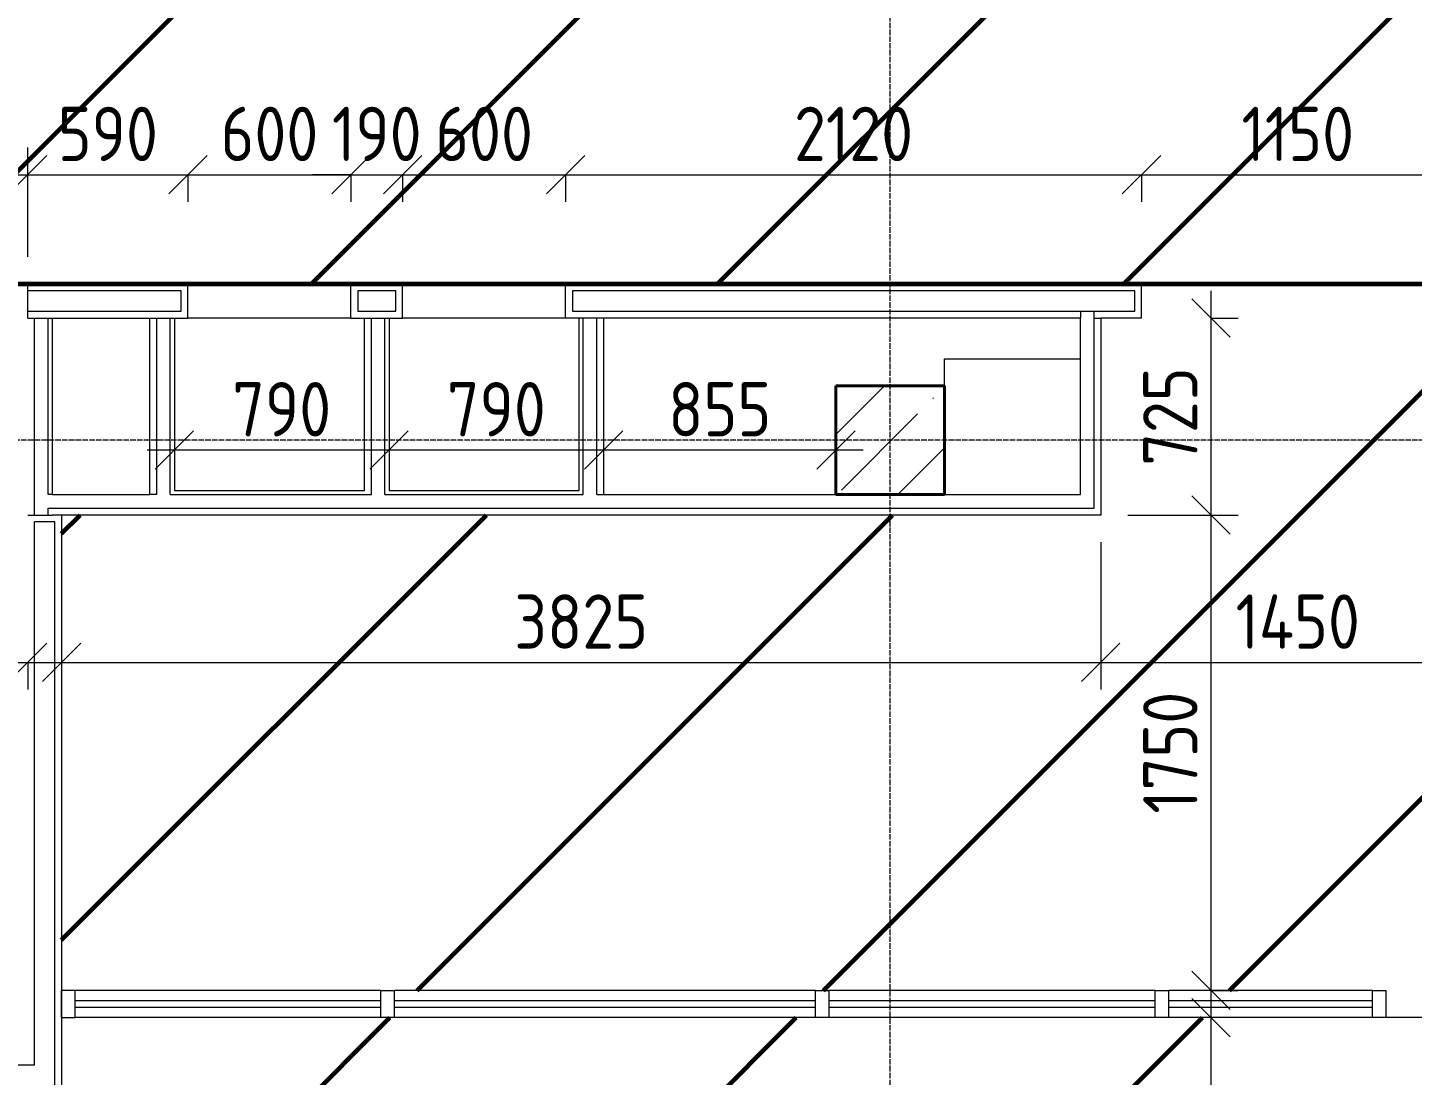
# Model space of a CAD drawing. Header units: millimetres. Extents: x -56773 to 323062, y -262288 to 76460.
# Drawn here: x 31909 to 37006, y -52197 to -48341 of the extents above; entities that cross this region are included whole.
import ezdxf

# ---------------------------------------------------------------- set-up
doc = ezdxf.new("R2010")
doc.units = ezdxf.units.MM
doc.linetypes.add('ADSK_Линия сетки', pattern=[25, 20, -2.5, 0, -2.5])
for name, color, linetype, lineweight in [('1.1)Стяжка керамзит  2 этаж', 5, 'Continuous', 60), ('Витраж', 7, 'Continuous', 9), ('Несущие колонны', 7, 'Continuous', 18), ('Оси', 7, 'Continuous', 9), ('Панели витража', 7, 'Continuous', 9), ('Перекрытие', 7, 'Continuous', 18), ('Размеры', 7, 'Continuous', 9), ('Стены внутренние', 7, 'Continuous', 18), ('Стены несущие', 7, 'Continuous', 30), ('Стены отделка', 7, 'Continuous', 30), ('Стены штриховка', 7, 'Continuous', 9)]:
    doc.layers.add(name, color=color, linetype=linetype, lineweight=lineweight)
doc.styles.add('GOST Common_3', font='', dxfattribs={"width": 0.9, "height": 200})
doc.styles.add('GOST Common_5', font='', dxfattribs={"width": 0.85, "height": 250})
doc.styles.get('GOST Common_3').set_extended_font_data('GOST Common')
doc.styles.get('GOST Common_5').set_extended_font_data('GOST Common')
doc.dimstyles.new('ADSK_Основной_2_0_2', dxfattribs={"dimscale": 304.8, "dimtxt": 201.142999, "dimasz": 0.463911, "dimexe": 0.328084, "dimexo": 0.328084, "dimgap": 0.164042, "dimtad": 1, "dimdec": 3, "dimrnd": 0.001, "dimdsep": 46, "dimtxsty": 'GOST Common_3', "dimblk1": 'OBLIQUE', "dimblk2": 'OBLIQUE', "dimsah": 1, "dimcen": 0.09, "dimdle": 0.328084, "dimazin": 2, "dimtfac": 1, "dimtdec": 4, "dimtix": 1, "dimtmove": 0, "dimatfit": 3, "dimfxl": 1, "dimtvp": 1, "dimtolj": 1, "dimtzin": 0, "dimlwd": 20, "dimlwe": 20, "dimarcsym": 2})
doc.dimstyles.new('ADSK_Основной_окр', dxfattribs={"dimscale": 304.8, "dimtxt": 251.428749, "dimasz": 0.328084, "dimexe": 0.328084, "dimexo": 0.328084, "dimgap": 0.032808, "dimtad": 1, "dimdec": 0, "dimrnd": 5, "dimdsep": 46, "dimtxsty": 'GOST Common_5', "dimblk1": 'OBLIQUE', "dimblk2": 'OBLIQUE', "dimsah": 1, "dimcen": 0.09, "dimdle": 0.328084, "dimazin": 2, "dimtfac": 1, "dimtdec": 4, "dimtix": 1, "dimtmove": 0, "dimatfit": 3, "dimfxl": 1, "dimtvp": 1, "dimtolj": 1, "dimtzin": 0, "dimlwd": 20, "dimlwe": 20, "dimarcsym": 2})

# ---------------------------------------------------------------- blocks, each defined once
blk = doc.blocks.new('ADSK_КолоннаЖБ_Прямоугольная - 400x400 мм-1807143-Кладочный план 1-го этажа')
at = {"layer": 'Несущие колонны', "lineweight": 40}
for p, q in [((-200, 200), (200, 200)), ((-200, -200), (-200, 200)), ((200, 200), (200, -200)), ((200, -200), (-200, -200))]:
    blk.add_line(p, q, dxfattribs=at)
blk = doc.blocks.new('Системная панель - ADSK_стемалит_25-3266612-Кладочный план 1-го этажа')
at = {"layer": 'Панели витража', "lineweight": 18}
for p, q in [((-562.5, 12.5), (562.5, 12.5)), ((-562.5, -12.5), (-562.5, 12.5)), ((562.5, -12.5), (562.5, 12.5)), ((562.5, -12.5), (-562.5, -12.5))]:
    blk.add_line(p, q, dxfattribs=at)
blk = doc.blocks.new('Прямоугольный импост - 50х100 мм-3266368-Кладочный план 1-го этажа')
at = {"layer": 'Витраж'}
for p, q in [((31925, -3020), (30800, -3020)), ((31925, -3120), (30800, -3120))]:
    blk.add_line(p, q, dxfattribs=at)
blk = doc.blocks.new('Прямоугольный импост - 50х100 мм-3266501-Кладочный план 1-го этажа')
at = {"layer": 'Витраж', "lineweight": 18}
for p, q in [((25, 50), (-25, 50)), ((-25, 50), (-25, -50)), ((25, 50), (25, -50)), ((-25, -50), (25, -50))]:
    blk.add_line(p, q, dxfattribs=at)
blk = doc.blocks.new('Системная панель - ADSK_стемалит_25-3266613-Кладочный план 1-го этажа')
at = {"layer": 'Панели витража', "lineweight": 18}
for p, q in [((-775, 12.5), (775, 12.5)), ((-775, -12.5), (-775, 12.5)), ((775, -12.5), (775, 12.5)), ((775, -12.5), (-775, -12.5))]:
    blk.add_line(p, q, dxfattribs=at)
blk = doc.blocks.new('Прямоугольный импост - 50х100 мм-3266159-Кладочный план 1-го этажа')
at = {"layer": 'Витраж'}
for p, q in [((33525, -3020), (31975, -3020)), ((33525, -3120), (31975, -3120))]:
    blk.add_line(p, q, dxfattribs=at)
blk = doc.blocks.new('Системная панель - ADSK_стемалит_25-3266614-Кладочный план 1-го этажа')
at = {"layer": 'Панели витража', "lineweight": 18}
for p, q in [((-600, 12.5), (600, 12.5)), ((-600, -12.5), (-600, 12.5)), ((600, -12.5), (600, 12.5)), ((600, -12.5), (-600, -12.5))]:
    blk.add_line(p, q, dxfattribs=at)
blk = doc.blocks.new('Прямоугольный импост - 50х100 мм-3266232-Кладочный план 1-го этажа')
at = {"layer": 'Витраж'}
for p, q in [((34775, -3020), (33575, -3020)), ((34775, -3120), (33575, -3120))]:
    blk.add_line(p, q, dxfattribs=at)
blk = doc.blocks.new('Системная панель - ADSK_стемалит_25-3266615-Кладочный план 1-го этажа')
at = {"layer": 'Панели витража', "lineweight": 18}
for p, q in [((-375, 12.5), (375, 12.5)), ((-375, -12.5), (-375, 12.5)), ((375, -12.5), (375, 12.5)), ((375, -12.5), (-375, -12.5))]:
    blk.add_line(p, q, dxfattribs=at)
blk = doc.blocks.new('Прямоугольный импост - 50х100 мм-3266233-Кладочный план 1-го этажа')
at = {"layer": 'Витраж'}
for p, q in [((35575, -3020), (34825, -3020)), ((35575, -3120), (34825, -3120))]:
    blk.add_line(p, q, dxfattribs=at)
blk = doc.blocks.new('Прямоугольный импост - 50х100 мм-3266530-Кладочный план 1-го этажа')
at = {"layer": 'Витраж', "lineweight": 18}
for p, q in [((0, 50), (-50, 50)), ((-50, 50), (-50, -50)), ((0, 50), (0, -50)), ((-50, -50), (0, -50))]:
    blk.add_line(p, q, dxfattribs=at)
blk = doc.blocks.new('_Oblique')
at = {"color": 0, "linetype": 'ByBlock', "lineweight": -2}
blk.add_line((-0.5, -0.5), (0.5, 0.5), dxfattribs=at)
blk = doc.blocks.new('*D3980')
at = {"layer": 'Defpoints', "color": 0, "transparency": 16777216}
for p in [(31908.9, -48881.9), (30658.6, -49282.7), (31908.9, -49282.7)]:
    blk.add_point(p, dxfattribs=at)
at = {"layer": 'Размеры', "color": 0, "lineweight": 20, "transparency": 16777216}
for p, q in [((30658.6, -49182.7), (30658.6, -48781.9)), ((31908.9, -49182.7), (31908.9, -48781.9)), ((30558.6, -48881.9), (32008.9, -48881.9))]:
    blk.add_line(p, q, dxfattribs=at)
at = {"layer": 'Размеры', "color": 0, "lineweight": 20, "transparency": 16777216, "xscale": 100, "yscale": 100, "zscale": 100, "rotation": 180}
blk.add_blockref('_Oblique', (30658.6, -48881.9), dxfattribs=at)
at = {"layer": 'Размеры', "color": 0, "lineweight": 20, "transparency": 16777216, "xscale": 100, "yscale": 100, "zscale": 100}
blk.add_blockref('_Oblique', (31908.9, -48881.9), dxfattribs=at)
at = {"layer": 'Размеры', "color": 0, "lineweight": 9, "transparency": 16777216, "insert": (31283.8, -48746.9), "char_height": 250, "width": 644.339, "attachment_point": 5, "style": 'GOST Common_5'}
blk.add_mtext('\\A1;1250', dxfattribs=at)
blk = doc.blocks.new('*D3981')
at = {"layer": 'Defpoints', "color": 0, "transparency": 16777216}
for p in [(32498.9, -48781.9), (32498.9, -48881.9), (31908.9, -49284.7)]:
    blk.add_point(p, dxfattribs=at)
at = {"layer": 'Размеры', "color": 0, "lineweight": 20, "transparency": 16777216}
for p, q in [((31908.9, -49184.7), (31908.9, -48781.9)), ((31808.9, -48881.9), (32598.9, -48881.9)), ((32498.9, -48881.9), (32498.9, -48981.9))]:
    blk.add_line(p, q, dxfattribs=at)
at = {"layer": 'Размеры', "color": 0, "lineweight": 20, "transparency": 16777216, "xscale": 141.4, "yscale": 141.4, "zscale": 141.4, "rotation": 180}
blk.add_blockref('_Oblique', (31908.9, -48881.9), dxfattribs=at)
at = {"layer": 'Размеры', "color": 0, "lineweight": 20, "transparency": 16777216, "xscale": 141.4, "yscale": 141.4, "zscale": 141.4}
blk.add_blockref('_Oblique', (32498.9, -48881.9), dxfattribs=at)
at = {"layer": 'Размеры', "color": 0, "lineweight": 9, "transparency": 16777216, "insert": (32203.9, -48731.9), "char_height": 200, "width": 454.106, "attachment_point": 5, "style": 'GOST Common_3'}
blk.add_mtext('\\A1;590', dxfattribs=at)
blk = doc.blocks.new('*D3982')
at = {"layer": 'Defpoints', "color": 0, "transparency": 16777216}
for p in [(32498.9, -48781.9), (33098.9, -48781.9), (33098.9, -48881.9)]:
    blk.add_point(p, dxfattribs=at)
at = {"layer": 'Размеры', "color": 0, "lineweight": 20, "transparency": 16777216}
for p, q in [((32398.9, -48881.9), (33198.9, -48881.9)), ((32498.9, -48881.9), (32498.9, -48981.9)), ((33098.9, -48881.9), (33098.9, -48981.9))]:
    blk.add_line(p, q, dxfattribs=at)
at = {"layer": 'Размеры', "color": 0, "lineweight": 20, "transparency": 16777216, "xscale": 141.4, "yscale": 141.4, "zscale": 141.4, "rotation": 180}
blk.add_blockref('_Oblique', (32498.9, -48881.9), dxfattribs=at)
at = {"layer": 'Размеры', "color": 0, "lineweight": 20, "transparency": 16777216, "xscale": 141.4, "yscale": 141.4, "zscale": 141.4}
blk.add_blockref('_Oblique', (33098.9, -48881.9), dxfattribs=at)
at = {"layer": 'Размеры', "color": 0, "lineweight": 9, "transparency": 16777216, "insert": (32798.9, -48731.9), "char_height": 200, "width": 454.106, "attachment_point": 5, "style": 'GOST Common_3'}
blk.add_mtext('\\A1;600', dxfattribs=at)
blk = doc.blocks.new('*D3983')
at = {"layer": 'Defpoints', "color": 0, "transparency": 16777216}
for p in [(33098.9, -48781.9), (33288.9, -48781.9), (33288.9, -48881.9)]:
    blk.add_point(p, dxfattribs=at)
at = {"layer": 'Размеры', "color": 0, "lineweight": 20, "transparency": 16777216}
for p, q in [((33098.9, -48881.9), (32957.5, -48881.9)), ((33098.9, -48881.9), (33098.9, -48981.9)), ((33098.9, -48881.9), (33288.9, -48881.9)), ((33288.9, -48881.9), (33288.9, -48981.9)), ((33288.9, -48881.9), (33430.3, -48881.9))]:
    blk.add_line(p, q, dxfattribs=at)
at = {"layer": 'Размеры', "color": 0, "lineweight": 20, "transparency": 16777216, "xscale": 141.4, "yscale": 141.4, "zscale": 141.4}
blk.add_blockref('_Oblique', (33098.9, -48881.9), dxfattribs=at)
at = {"layer": 'Размеры', "color": 0, "lineweight": 20, "transparency": 16777216, "xscale": 141.4, "yscale": 141.4, "zscale": 141.4, "rotation": 180}
blk.add_blockref('_Oblique', (33288.9, -48881.9), dxfattribs=at)
at = {"layer": 'Размеры', "color": 0, "lineweight": 9, "transparency": 16777216, "insert": (33193.9, -48731.9), "char_height": 200, "width": 409.104, "attachment_point": 5, "style": 'GOST Common_3'}
blk.add_mtext('\\A1;190', dxfattribs=at)
blk = doc.blocks.new('*D3984')
at = {"layer": 'Defpoints', "color": 0, "transparency": 16777216}
for p in [(33288.9, -48781.9), (33888.9, -48781.9), (33888.9, -48881.9)]:
    blk.add_point(p, dxfattribs=at)
at = {"layer": 'Размеры', "color": 0, "lineweight": 20, "transparency": 16777216}
for p, q in [((33188.9, -48881.9), (33988.9, -48881.9)), ((33288.9, -48881.9), (33288.9, -48981.9)), ((33888.9, -48881.9), (33888.9, -48981.9))]:
    blk.add_line(p, q, dxfattribs=at)
at = {"layer": 'Размеры', "color": 0, "lineweight": 20, "transparency": 16777216, "xscale": 141.4, "yscale": 141.4, "zscale": 141.4, "rotation": 180}
blk.add_blockref('_Oblique', (33288.9, -48881.9), dxfattribs=at)
at = {"layer": 'Размеры', "color": 0, "lineweight": 20, "transparency": 16777216, "xscale": 141.4, "yscale": 141.4, "zscale": 141.4}
blk.add_blockref('_Oblique', (33888.9, -48881.9), dxfattribs=at)
at = {"layer": 'Размеры', "color": 0, "lineweight": 9, "transparency": 16777216, "insert": (33588.9, -48731.9), "char_height": 200, "width": 454.106, "attachment_point": 5, "style": 'GOST Common_3'}
blk.add_mtext('\\A1;600', dxfattribs=at)
blk = doc.blocks.new('*D3985')
at = {"layer": 'Defpoints', "color": 0, "transparency": 16777216}
for p in [(33888.9, -48781.9), (36008.9, -48781.9), (36008.9, -48881.9)]:
    blk.add_point(p, dxfattribs=at)
at = {"layer": 'Размеры', "color": 0, "lineweight": 20, "transparency": 16777216}
for p, q in [((33788.9, -48881.9), (36108.9, -48881.9)), ((33888.9, -48881.9), (33888.9, -48981.9)), ((36008.9, -48881.9), (36008.9, -48981.9))]:
    blk.add_line(p, q, dxfattribs=at)
at = {"layer": 'Размеры', "color": 0, "lineweight": 20, "transparency": 16777216, "xscale": 141.4, "yscale": 141.4, "zscale": 141.4, "rotation": 180}
blk.add_blockref('_Oblique', (33888.9, -48881.9), dxfattribs=at)
at = {"layer": 'Размеры', "color": 0, "lineweight": 20, "transparency": 16777216, "xscale": 141.4, "yscale": 141.4, "zscale": 141.4}
blk.add_blockref('_Oblique', (36008.9, -48881.9), dxfattribs=at)
at = {"layer": 'Размеры', "color": 0, "lineweight": 9, "transparency": 16777216, "insert": (34948.9, -48731.9), "char_height": 200, "width": 560.473, "attachment_point": 5, "style": 'GOST Common_3'}
blk.add_mtext('\\A1;2120', dxfattribs=at)
blk = doc.blocks.new('*D3986')
at = {"layer": 'Defpoints', "color": 0, "transparency": 16777216}
for p in [(36008.9, -48781.9), (37158.9, -48781.9), (37158.9, -48881.9)]:
    blk.add_point(p, dxfattribs=at)
at = {"layer": 'Размеры', "color": 0, "lineweight": 20, "transparency": 16777216}
for p, q in [((35908.9, -48881.9), (37258.9, -48881.9)), ((36008.9, -48881.9), (36008.9, -48981.9)), ((37158.9, -48881.9), (37158.9, -48981.9))]:
    blk.add_line(p, q, dxfattribs=at)
at = {"layer": 'Размеры', "color": 0, "lineweight": 20, "transparency": 16777216, "xscale": 141.4, "yscale": 141.4, "zscale": 141.4, "rotation": 180}
blk.add_blockref('_Oblique', (36008.9, -48881.9), dxfattribs=at)
at = {"layer": 'Размеры', "color": 0, "lineweight": 20, "transparency": 16777216, "xscale": 141.4, "yscale": 141.4, "zscale": 141.4}
blk.add_blockref('_Oblique', (37158.9, -48881.9), dxfattribs=at)
at = {"layer": 'Размеры', "color": 0, "lineweight": 9, "transparency": 16777216, "insert": (36583.9, -48731.9), "char_height": 200, "width": 515.472, "attachment_point": 5, "style": 'GOST Common_3'}
blk.add_mtext('\\A1;1150', dxfattribs=at)
blk = doc.blocks.new('*D3818')
at = {"layer": 'Defpoints', "color": 0, "transparency": 16777216}
for p in [(30658.9, -50134.7), (31908.9, -50577.1), (31908.9, -50677)]:
    blk.add_point(p, dxfattribs=at)
at = {"layer": 'Размеры', "color": 0, "lineweight": 20, "transparency": 16777216}
for p, q in [((30658.9, -50234.7), (30658.9, -50777)), ((30558.9, -50677), (32008.9, -50677)), ((31908.9, -50677.1), (31908.9, -50777))]:
    blk.add_line(p, q, dxfattribs=at)
at = {"layer": 'Размеры', "color": 0, "lineweight": 20, "transparency": 16777216, "xscale": 141.4, "yscale": 141.4, "zscale": 141.4, "rotation": 180}
blk.add_blockref('_Oblique', (30658.9, -50677), dxfattribs=at)
at = {"layer": 'Размеры', "color": 0, "lineweight": 20, "transparency": 16777216, "xscale": 141.4, "yscale": 141.4, "zscale": 141.4}
blk.add_blockref('_Oblique', (31908.9, -50677), dxfattribs=at)
at = {"layer": 'Размеры', "color": 0, "lineweight": 9, "transparency": 16777216, "insert": (31283.9, -50527), "char_height": 200, "width": 560.473, "attachment_point": 5, "style": 'GOST Common_3'}
blk.add_mtext('\\A1;1250', dxfattribs=at)
blk = doc.blocks.new('*D3819')
at = {"layer": 'Defpoints', "color": 0, "transparency": 16777216}
for p in [(35858.9, -50134.7), (32033.9, -50577.1), (35858.9, -50677)]:
    blk.add_point(p, dxfattribs=at)
at = {"layer": 'Размеры', "color": 0, "lineweight": 20, "transparency": 16777216}
for p, q in [((35858.9, -50234.7), (35858.9, -50777)), ((31933.9, -50677), (35958.9, -50677)), ((32033.9, -50677.1), (32033.9, -50777))]:
    blk.add_line(p, q, dxfattribs=at)
at = {"layer": 'Размеры', "color": 0, "lineweight": 20, "transparency": 16777216, "xscale": 141.4, "yscale": 141.4, "zscale": 141.4, "rotation": 180}
blk.add_blockref('_Oblique', (32033.9, -50677), dxfattribs=at)
at = {"layer": 'Размеры', "color": 0, "lineweight": 20, "transparency": 16777216, "xscale": 141.4, "yscale": 141.4, "zscale": 141.4}
blk.add_blockref('_Oblique', (35858.9, -50677), dxfattribs=at)
at = {"layer": 'Размеры', "color": 0, "lineweight": 9, "transparency": 16777216, "insert": (33946.4, -50527), "char_height": 200, "width": 605.475, "attachment_point": 5, "style": 'GOST Common_3'}
blk.add_mtext('\\A1;3825', dxfattribs=at)
blk = doc.blocks.new('*D3820')
at = {"layer": 'Defpoints', "color": 0, "transparency": 16777216}
for p in [(35858.9, -50134.7), (37308.9, -50134.7), (37308.9, -50677)]:
    blk.add_point(p, dxfattribs=at)
at = {"layer": 'Размеры', "color": 0, "lineweight": 20, "transparency": 16777216}
for p, q in [((35858.9, -50234.7), (35858.9, -50777)), ((37308.9, -50234.7), (37308.9, -50777)), ((35758.9, -50677), (37408.9, -50677))]:
    blk.add_line(p, q, dxfattribs=at)
at = {"layer": 'Размеры', "color": 0, "lineweight": 20, "transparency": 16777216, "xscale": 141.4, "yscale": 141.4, "zscale": 141.4, "rotation": 180}
blk.add_blockref('_Oblique', (35858.9, -50677), dxfattribs=at)
at = {"layer": 'Размеры', "color": 0, "lineweight": 20, "transparency": 16777216, "xscale": 141.4, "yscale": 141.4, "zscale": 141.4}
blk.add_blockref('_Oblique', (37308.9, -50677), dxfattribs=at)
at = {"layer": 'Размеры', "color": 0, "lineweight": 9, "transparency": 16777216, "insert": (36583.9, -50527), "char_height": 200, "width": 580.928, "attachment_point": 5, "style": 'GOST Common_3'}
blk.add_mtext('\\A1;1450', dxfattribs=at)
blk = doc.blocks.new('*D3822')
at = {"layer": 'Defpoints', "color": 0, "transparency": 16777216}
for p in [(32448.9, -49795.3), (33238.9, -49795.3), (33238.9, -49895.3)]:
    blk.add_point(p, dxfattribs=at)
at = {"layer": 'Размеры', "color": 0, "lineweight": 20, "transparency": 16777216}
for p, q in [((32348.9, -49895.3), (33338.9, -49895.3)), ((32448.9, -49895.3), (32448.9, -49995.3)), ((33238.9, -49895.3), (33238.9, -49995.3))]:
    blk.add_line(p, q, dxfattribs=at)
at = {"layer": 'Размеры', "color": 0, "lineweight": 20, "transparency": 16777216, "xscale": 141.4, "yscale": 141.4, "zscale": 141.4, "rotation": 180}
blk.add_blockref('_Oblique', (32448.9, -49895.3), dxfattribs=at)
at = {"layer": 'Размеры', "color": 0, "lineweight": 20, "transparency": 16777216, "xscale": 141.4, "yscale": 141.4, "zscale": 141.4}
blk.add_blockref('_Oblique', (33238.9, -49895.3), dxfattribs=at)
at = {"layer": 'Размеры', "color": 0, "lineweight": 9, "transparency": 16777216, "insert": (32843.9, -49745.3), "char_height": 200, "width": 454.106, "attachment_point": 5, "style": 'GOST Common_3'}
blk.add_mtext('\\A1;790', dxfattribs=at)
blk = doc.blocks.new('*D3823')
at = {"layer": 'Defpoints', "color": 0, "transparency": 16777216}
for p in [(33238.9, -49795.3), (34028.9, -49795.3), (34028.9, -49895.3)]:
    blk.add_point(p, dxfattribs=at)
at = {"layer": 'Размеры', "color": 0, "lineweight": 20, "transparency": 16777216}
for p, q in [((33138.9, -49895.3), (34128.9, -49895.3)), ((33238.9, -49895.3), (33238.9, -49995.3)), ((34028.9, -49895.3), (34028.9, -49995.3))]:
    blk.add_line(p, q, dxfattribs=at)
at = {"layer": 'Размеры', "color": 0, "lineweight": 20, "transparency": 16777216, "xscale": 141.4, "yscale": 141.4, "zscale": 141.4, "rotation": 180}
blk.add_blockref('_Oblique', (33238.9, -49895.3), dxfattribs=at)
at = {"layer": 'Размеры', "color": 0, "lineweight": 20, "transparency": 16777216, "xscale": 141.4, "yscale": 141.4, "zscale": 141.4}
blk.add_blockref('_Oblique', (34028.9, -49895.3), dxfattribs=at)
at = {"layer": 'Размеры', "color": 0, "lineweight": 9, "transparency": 16777216, "insert": (33633.9, -49745.3), "char_height": 200, "width": 454.106, "attachment_point": 5, "style": 'GOST Common_3'}
blk.add_mtext('\\A1;790', dxfattribs=at)
blk = doc.blocks.new('*D3824')
at = {"layer": 'Defpoints', "color": 0, "transparency": 16777216}
for p in [(34028.9, -49795.3), (34883.9, -49795.3), (34883.9, -49895.3)]:
    blk.add_point(p, dxfattribs=at)
at = {"layer": 'Размеры', "color": 0, "lineweight": 20, "transparency": 16777216}
for p, q in [((33928.9, -49895.3), (34983.9, -49895.3)), ((34028.9, -49895.3), (34028.9, -49995.3)), ((34883.9, -49895.3), (34883.9, -49995.3))]:
    blk.add_line(p, q, dxfattribs=at)
at = {"layer": 'Размеры', "color": 0, "lineweight": 20, "transparency": 16777216, "xscale": 141.4, "yscale": 141.4, "zscale": 141.4, "rotation": 180}
blk.add_blockref('_Oblique', (34028.9, -49895.3), dxfattribs=at)
at = {"layer": 'Размеры', "color": 0, "lineweight": 20, "transparency": 16777216, "xscale": 141.4, "yscale": 141.4, "zscale": 141.4}
blk.add_blockref('_Oblique', (34883.9, -49895.3), dxfattribs=at)
at = {"layer": 'Размеры', "color": 0, "lineweight": 9, "transparency": 16777216, "insert": (34456.4, -49745.3), "char_height": 200, "width": 454.106, "attachment_point": 5, "style": 'GOST Common_3'}
blk.add_mtext('\\A1;855', dxfattribs=at)
blk = doc.blocks.new('*D3825')
at = {"layer": 'Defpoints', "color": 0, "transparency": 16777216}
for p in [(35858.9, -50134.7), (36264.9, -50134.7), (36164.9, -51884.7)]:
    blk.add_point(p, dxfattribs=at)
at = {"layer": 'Размеры', "color": 0, "lineweight": 20, "transparency": 16777216}
for p, q in [((36264.9, -51984.7), (36264.9, -50034.7)), ((35958.9, -50134.7), (36364.9, -50134.7)), ((36264.9, -51884.7), (36364.9, -51884.7))]:
    blk.add_line(p, q, dxfattribs=at)
at = {"layer": 'Размеры', "color": 0, "lineweight": 20, "transparency": 16777216, "xscale": 141.4, "yscale": 141.4, "zscale": 141.4}
for p, rotation in [((36264.9, -50134.7), 90), ((36264.9, -51884.7), 270)]:
    blk.add_blockref('_Oblique', p, dxfattribs=dict(at, rotation=rotation))
at = {"layer": 'Размеры', "color": 0, "lineweight": 9, "transparency": 16777216, "insert": (36114.9, -51009.7), "char_height": 200, "width": 560.473, "attachment_point": 5, "rotation": 90, "style": 'GOST Common_3'}
blk.add_mtext('\\A1;1750', dxfattribs=at)
blk = doc.blocks.new('*D3826')
at = {"layer": 'Defpoints', "color": 0, "transparency": 16777216}
for p in [(36164.9, -49409.7), (36264.9, -49409.7), (35858.9, -50134.7)]:
    blk.add_point(p, dxfattribs=at)
at = {"layer": 'Размеры', "color": 0, "lineweight": 20, "transparency": 16777216}
for p, q in [((36264.9, -50234.7), (36264.9, -49309.7)), ((36264.9, -49409.7), (36364.9, -49409.7)), ((35958.9, -50134.7), (36364.9, -50134.7))]:
    blk.add_line(p, q, dxfattribs=at)
at = {"layer": 'Размеры', "color": 0, "lineweight": 20, "transparency": 16777216, "xscale": 141.4, "yscale": 141.4, "zscale": 141.4}
for p, rotation in [((36264.9, -49409.7), 90), ((36264.9, -50134.7), 270)]:
    blk.add_blockref('_Oblique', p, dxfattribs=dict(at, rotation=rotation))
at = {"layer": 'Размеры', "color": 0, "lineweight": 9, "transparency": 16777216, "insert": (36114.9, -49772.2), "char_height": 200, "width": 454.106, "attachment_point": 5, "rotation": 90, "style": 'GOST Common_3'}
blk.add_mtext('\\A1;725', dxfattribs=at)
blk = doc.blocks.new('*D3828')
at = {"layer": 'Defpoints', "color": 0, "transparency": 16777216}
for p in [(36264.9, -51984.7), (37858.9, -51984.7), (35783.9, -55584.7)]:
    blk.add_point(p, dxfattribs=at)
at = {"layer": 'Размеры', "color": 0, "lineweight": 20, "transparency": 16777216}
for p, q in [((36264.9, -55684.7), (36264.9, -51884.7)), ((37758.9, -51984.7), (36164.9, -51984.7)), ((35883.9, -55584.7), (36364.9, -55584.7))]:
    blk.add_line(p, q, dxfattribs=at)
at = {"layer": 'Размеры', "color": 0, "lineweight": 20, "transparency": 16777216, "xscale": 141.4, "yscale": 141.4, "zscale": 141.4}
for p, rotation in [((36264.9, -51984.7), 90), ((36264.9, -55584.7), 270)]:
    blk.add_blockref('_Oblique', p, dxfattribs=dict(at, rotation=rotation))
at = {"layer": 'Размеры', "color": 0, "lineweight": 9, "transparency": 16777216, "insert": (36114.9, -53784.7), "char_height": 200, "width": 605.475, "attachment_point": 5, "rotation": 90, "style": 'GOST Common_3'}
blk.add_mtext('\\A1;3600', dxfattribs=at)

msp = doc.modelspace()

# ---------------------------------------------------------------- hatches: boundary and pattern name
at = {"layer": '1.1)Стяжка керамзит  2 этаж', "transparency": 33554687}
h = msp.add_hatch(dxfattribs=at)
h.set_pattern_fill('ANSI31', color=5, scale=333)
h.paths.add_polyline_path([(51691.5932, -46259.6624), (50633.9343, -46259.6624), (50608.9343, -46259.6624), (50608.9343, -46034.6624), (47083.9343, -46034.6624), (47083.9343, -46259.6624), (42433.9343, -46259.6624), (42433.9343, -46134.6624), (43008.9343, -46134.6624), (43008.9343, -46034.6624), (41308.9343, -46034.6624), (41308.9343, -46134.6624), (41533.9343, -46134.6624), (41533.9343, -46259.6624), (38208.9343, -46259.6624), (38208.9343, -46034.6624), (29283.9343, -46034.6624), (29283.9343, -46634.6624), (29158.9343, -46634.6624), (29158.9343, -46034.6624), (-2491.0657, -46034.6624), (-2491.0657, -49284.6624), (29158.9343, -49284.6624), (29158.9343, -48684.6624), (29283.9343, -48684.6624), (29283.9343, -49284.6624), (51691.5932, -49284.6624)])
h = msp.add_hatch(dxfattribs=at)
h.set_pattern_fill('ANSI31', color=5, scale=333)
h.paths.add_polyline_path([(38333.9343, -50134.6624), (37308.9343, -50134.6624), (37308.9343, -49409.6624), (37158.9343, -49409.6624), (37158.9343, -49284.6624), (36008.9343, -49284.6624), (36008.9343, -49409.6624), (35858.9343, -49409.6624), (35858.9343, -50134.6624), (32033.9343, -50134.6624), (32033.9343, -51884.6624), (32083.9343, -51884.6624), (33208.9343, -51884.6624), (33258.9343, -51884.6624), (34808.9343, -51884.6624), (34858.9343, -51884.6624), (36058.9343, -51884.6624), (36108.9343, -51884.6624), (36858.9343, -51884.6624), (36908.9343, -51884.6624), (36908.9343, -51984.6624), (36858.9343, -51984.6624), (36108.9343, -51984.6624), (36058.9343, -51984.6624), (34858.9343, -51984.6624), (34808.9343, -51984.6624), (33258.9343, -51984.6624), (33208.9343, -51984.6624), (32083.9343, -51984.6624), (32033.9343, -51984.6624), (32033.9343, -55809.6624), (32683.9343, -55809.6624), (34283.9343, -55809.6624), (34383.9343, -55809.6624), (34383.9343, -55584.6624), (35783.9343, -55584.6624), (35783.9343, -55809.6624), (35883.9343, -55809.6624), (37483.9343, -55809.6624), (38333.9343, -55809.6624), (38333.9343, -51984.6624), (38283.9343, -51984.6624), (37908.9343, -51984.6624), (37858.9343, -51984.6624), (37858.9343, -51884.6624), (37908.9343, -51884.6624), (38283.9343, -51884.6624), (38333.9343, -51884.6624)])
at = {"layer": 'Несущие колонны', "lineweight": 9}
h = msp.add_hatch(dxfattribs=at)
h.set_pattern_fill('FP_3', color=256, style=0, pattern_type=2)
h.set_pattern_definition([(45, (1283.93, -48864.63), (-224.5064, 224.5064), []), (45, (1508.44, -48864.63), (-224.5064, 224.5064), [396.875, -79.375, 3.353, -76.022])])
h.paths.add_polyline_path([(34883.9343, -50059.6624), (35283.9343, -50059.6624), (35283.9343, -49659.6624), (34883.9343, -49659.6624), (34883.9343, -49990.6172)])

# ---------------------------------------------------------------- linework, layer by layer
at = {"layer": '1.1)Стяжка керамзит  2 этаж'}
msp.add_lwpolyline([(51691.5932, -49284.6624), (-2491.0657, -49284.6624), (-2491.0657, -46034.6624), (51691.5932, -46034.6624)], close=True, dxfattribs=at)
at = {"layer": 'Несущие колонны', "lineweight": 9}
for p, q in [((35283.9343, -49659.6624), (34883.9343, -49659.6624)), ((34883.9343, -50059.6624), (34883.9343, -49659.6624)), ((35283.9343, -49659.6624), (35283.9343, -50059.6624)), ((35283.9343, -50059.6624), (34883.9343, -50059.6624))]:
    msp.add_line(p, q, dxfattribs=at)
at = {"layer": 'Оси', "linetype": 'ADSK_Линия сетки', "lineweight": 5}
for p, q in [((35083.9343, -59838.5137), (35083.9343, -38837.1863)), ((63681.4538, -49859.6624), (-23956.1623, -49859.6624))]:
    msp.add_line(p, q, dxfattribs=at)
at = {"layer": 'Перекрытие'}
for p, q in [((35283.9343, -49659.6624), (35283.9343, -49559.6624)), ((35283.9343, -49559.6624), (35783.9343, -49559.6624))]:
    msp.add_line(p, q, dxfattribs=at)
at = {"layer": 'Стены внутренние', "lineweight": 5}
for p, q in [((32498.9343, -49284.6624), (33098.9343, -49284.6624)), ((33288.9343, -49284.6624), (33888.9343, -49284.6624)), ((33098.9343, -49409.6624), (32498.9343, -49409.6624)), ((33888.9343, -49409.6624), (33288.9343, -49409.6624))]:
    msp.add_line(p, q, dxfattribs=at)
at = {"layer": 'Стены несущие', "lineweight": 9}
for p, q in [((31908.9343, -49284.6624), (32498.9343, -49284.6624)), ((31908.9343, -49409.6624), (31908.9343, -49284.6624)), ((32498.9343, -49409.6624), (32498.9343, -49284.6624)), ((33098.9343, -49284.6624), (33288.9343, -49284.6624)), ((33098.9343, -49409.6624), (33098.9343, -49284.6624)), ((33288.9343, -49409.6624), (33288.9343, -49284.6624)), ((36008.9343, -49284.6624), (33888.9343, -49284.6624)), ((33888.9343, -49409.6624), (33888.9343, -49284.6624)), ((36008.9343, -49409.6624), (36008.9343, -49284.6624)), ((31908.9343, -49409.6624), (32498.9343, -49409.6624)), ((31998.9343, -49409.6624), (31998.9343, -50059.6624)), ((32448.9343, -49409.6624), (32448.9343, -50044.6624)), ((33098.9343, -49409.6624), (33288.9343, -49409.6624)), ((33238.9343, -49409.6624), (33238.9343, -50044.6624)), ((35783.9343, -49409.6624), (33888.9343, -49409.6624)), ((33938.9343, -50044.6624), (33938.9343, -49409.6624)), ((35783.9343, -50059.6624), (35783.9343, -49409.6624)), ((36008.9343, -49409.6624), (35858.9343, -49409.6624)), ((32448.9343, -50044.6624), (33148.9343, -50044.6624)), ((33238.9343, -50044.6624), (33938.9343, -50044.6624)), ((31998.9343, -50059.6624), (32358.9343, -50059.6624)), ((34028.9343, -50059.6624), (35783.9343, -50059.6624)), ((31933.9343, -50134.6624), (31998.9343, -50134.6624)), ((32033.9343, -50134.6624), (32033.9343, -55809.6624))]:
    msp.add_line(p, q, dxfattribs=at)
at = {"layer": 'Стены отделка', "lineweight": 18}
for p, q in [((32358.9343, -50059.6624), (32358.9343, -49409.6624)), ((33148.9343, -50044.6624), (33148.9343, -49409.6624)), ((34028.9343, -49409.6624), (34028.9343, -50059.6624)), ((35858.9343, -49409.6624), (35858.9343, -50134.6624)), ((31908.9343, -50134.6624), (31933.9343, -50134.6624)), ((35858.9343, -50134.6624), (31998.9343, -50134.6624))]:
    msp.add_line(p, q, dxfattribs=at)
at = {"layer": 'Стены штриховка', "lineweight": 9}
for p, q in [((32473.9343, -49309.6624), (31908.9343, -49309.6624)), ((32473.9343, -49384.6624), (32473.9343, -49309.6624)), ((33263.9343, -49309.6624), (33123.9343, -49309.6624)), ((33123.9343, -49309.6624), (33123.9343, -49384.6624)), ((33263.9343, -49384.6624), (33263.9343, -49309.6624)), ((35983.9343, -49309.6624), (33913.9343, -49309.6624)), ((33913.9343, -49309.6624), (33913.9343, -49384.6624)), ((35983.9343, -49384.6624), (35983.9343, -49309.6624)), ((31908.9343, -49384.6624), (32473.9343, -49384.6624)), ((33123.9343, -49384.6624), (33263.9343, -49384.6624)), ((33913.9343, -49384.6624), (35983.9343, -49384.6624)), ((35783.9343, -49384.6624), (35783.9343, -49409.6624)), ((35833.9343, -50109.6624), (35833.9343, -49384.6624)), ((31933.9343, -50134.6624), (31933.9343, -49409.6624)), ((31983.9343, -50059.6624), (31983.9343, -49409.6624)), ((32383.9343, -50059.6624), (32383.9343, -49409.6624)), ((32433.9343, -50059.6624), (32433.9343, -49409.6624)), ((33173.9343, -50059.6624), (33173.9343, -49409.6624)), ((33223.9343, -50059.6624), (33223.9343, -49409.6624)), ((33953.9343, -50059.6624), (33953.9343, -49409.6624)), ((34003.9343, -50059.6624), (34003.9343, -49409.6624)), ((35833.9343, -49409.6624), (35858.9343, -49409.6624)), ((31998.9343, -50059.6624), (31983.9343, -50059.6624)), ((32383.9343, -50059.6624), (32358.9343, -50059.6624)), ((32433.9343, -50059.6624), (33173.9343, -50059.6624)), ((33223.9343, -50059.6624), (33953.9343, -50059.6624)), ((34003.9343, -50059.6624), (34028.9343, -50059.6624)), ((31983.9343, -50134.6624), (31983.9343, -50109.6624)), ((31983.9343, -50109.6624), (35833.9343, -50109.6624)), ((31933.9343, -52159.6624), (31933.9343, -50159.6624)), ((32008.9343, -50159.6624), (31933.9343, -50159.6624)), ((32008.9343, -55809.6624), (32008.9343, -50159.6624)), ((31933.9343, -52159.6624), (31333.9343, -52159.6624))]:
    msp.add_line(p, q, dxfattribs=at)

# ---------------------------------------------------------------- block references
at = {"layer": 'Витраж', "rotation": 180}
msp.add_blockref('Прямоугольный импост - 50х100 мм-3266530-Кладочный план 1-го этажа', (32033.9343, -51934.6624), dxfattribs=at)
at = {"layer": 'Витраж'}
for name in ['Прямоугольный импост - 50х100 мм-3266368-Кладочный план 1-го этажа', 'Прямоугольный импост - 50х100 мм-3266159-Кладочный план 1-го этажа', 'Прямоугольный импост - 50х100 мм-3266232-Кладочный план 1-го этажа', 'Прямоугольный импост - 50х100 мм-3266233-Кладочный план 1-го этажа']:
    msp.add_blockref(name, (1283.9343, -48864.6314), dxfattribs=at)
at = {"layer": 'Витраж', "lineweight": 18, "extrusion": (0, 0, -1), "rotation": 180}
for p in [(-33233.9343, -51934.6624), (-34833.9343, -51934.6624), (-36083.9343, -51934.6624), (-36883.9343, -51934.6624)]:
    msp.add_blockref('Прямоугольный импост - 50х100 мм-3266501-Кладочный план 1-го этажа', p, dxfattribs=at)
at = {"layer": 'Несущие колонны', "lineweight": 40, "rotation": 89.9999999999999}
msp.add_blockref('ADSK_КолоннаЖБ_Прямоугольная - 400x400 мм-1807143-Кладочный план 1-го этажа', (35083.9343, -49859.6624), dxfattribs=at)
at = {"layer": 'Панели витража', "lineweight": 18}
for name, p in [('Системная панель - ADSK_стемалит_25-3266612-Кладочный план 1-го этажа', (32646.4343, -51934.6624)), ('Системная панель - ADSK_стемалит_25-3266613-Кладочный план 1-го этажа', (34033.9343, -51934.6624)), ('Системная панель - ADSK_стемалит_25-3266614-Кладочный план 1-го этажа', (35458.9343, -51934.6624)), ('Системная панель - ADSK_стемалит_25-3266615-Кладочный план 1-го этажа', (36483.9343, -51934.6624))]:
    msp.add_blockref(name, p, dxfattribs=at)

# ---------------------------------------------------------------- dimensions: what is measured, and where the dimension line sits
at = {"layer": 'Размеры', "lineweight": 9}
for base, p1, p2, dimstyle, override, picture, middle in [((31908.9343, -48881.9029), (30658.5974, -49282.6624), (31908.9343, -49282.6624), 'ADSK_Основной_окр', {"dimpost": '<>', "dimfxl": 1250.336889}, '*D3980', (31283.7659, -48746.9029)), ((32498.9343, -48881.9029), (31908.9343, -49284.6624), (32498.9343, -48781.918), 'ADSK_Основной_2_0_2', {"dimpost": '<>', "dimfxl": 775.146376}, '*D3981', (32203.9343, -48731.9029)), ((33098.9343, -48881.9029), (32498.9343, -48781.918), (33098.9343, -48781.918), 'ADSK_Основной_2_0_2', {"dimpost": '<>', "dimfxl": 600}, '*D3982', (32798.9343, -48731.9029)), ((33288.9343, -48881.9029), (33098.9343, -48781.918), (33288.9343, -48781.918), 'ADSK_Основной_2_0_2', {"dimpost": '<>', "dimfxl": 190}, '*D3983', (33193.9343, -48731.9029)), ((33888.9343, -48881.9029), (33288.9343, -48781.918), (33888.9343, -48781.918), 'ADSK_Основной_2_0_2', {"dimpost": '<>', "dimfxl": 600}, '*D3984', (33588.9343, -48731.9029)), ((36008.9343, -48881.9029), (33888.9343, -48781.918), (36008.9343, -48781.918), 'ADSK_Основной_2_0_2', {"dimpost": '<>', "dimfxl": 2120}, '*D3985', (34948.9343, -48731.9029)), ((37158.9343, -48881.9029), (36008.9343, -48781.918), (37158.9343, -48781.918), 'ADSK_Основной_2_0_2', {"dimpost": '<>', "dimfxl": 1150}, '*D3986', (36583.9343, -48731.9029)), ((33238.9343, -49895.3178), (32448.9343, -49795.3329), (33238.9343, -49795.3329), 'ADSK_Основной_2_0_2', {"dimpost": '<>', "dimfxl": 790}, '*D3822', (32843.9343, -49745.3178)), ((34028.9343, -49895.3178), (33238.9343, -49795.3329), (34028.9343, -49795.3329), 'ADSK_Основной_2_0_2', {"dimpost": '<>', "dimfxl": 790}, '*D3823', (33633.9343, -49745.3178)), ((34883.9343, -49895.3178), (34028.9343, -49795.3329), (34883.9343, -49795.3329), 'ADSK_Основной_2_0_2', {"dimpost": '<>', "dimfxl": 855}, '*D3824', (34456.4343, -49745.3178)), ((31908.9343, -50677.0494), (30658.9343, -50134.6624), (31908.9343, -50577.0645), 'ADSK_Основной_2_0_2', {"dimpost": '<>', "dimfxl": 1325.978749}, '*D3818', (31283.9343, -50527.0494)), ((35858.9343, -50677.0494), (32033.9343, -50577.0645), (35858.9343, -50134.6624), 'ADSK_Основной_2_0_2', {"dimpost": '<>', "dimfxl": 3850.499272}, '*D3819', (33946.4343, -50527.0494)), ((37308.9343, -50677.0494), (35858.9343, -50134.6624), (37308.9343, -50134.6624), 'ADSK_Основной_2_0_2', {"dimpost": '<>', "dimfxl": 1450}, '*D3820', (36583.9343, -50527.0494))]:
    dim = msp.add_linear_dim(base=base, p1=p1, p2=p2, dimstyle=dimstyle, override=override, dxfattribs=at)
    dim.commit()
    dim.dimension.update_dxf_attribs({"geometry": picture, "text_midpoint": middle})
for base, p1, p2, override, picture, middle in [((36264.8922, -49409.6624), (35858.9343, -50134.6624), (36164.9073, -49409.6624), {"dimpost": '<>', "dimfxl": 786.920869}, '*D3826', (36114.8922, -49772.1624)), ((36264.8922, -50134.6624), (36164.9073, -51884.6624), (35858.9343, -50134.6624), {"dimpost": '<>', "dimfxl": 1776.54706}, '*D3825', (36114.8922, -51009.6624)), ((36264.8922, -51984.6624), (35783.9343, -55584.6624), (37858.9343, -51984.6624), {"dimpost": '<>', "dimfxl": 4155.192535}, '*D3828', (36114.8922, -53784.6624))]:
    dim = msp.add_linear_dim(base=base, p1=p1, p2=p2, angle=90, dimstyle='ADSK_Основной_2_0_2', override=override, dxfattribs=at)
    dim.commit()
    dim.dimension.update_dxf_attribs({"geometry": picture, "text_midpoint": middle})

doc.saveas('drawing.dxf')
